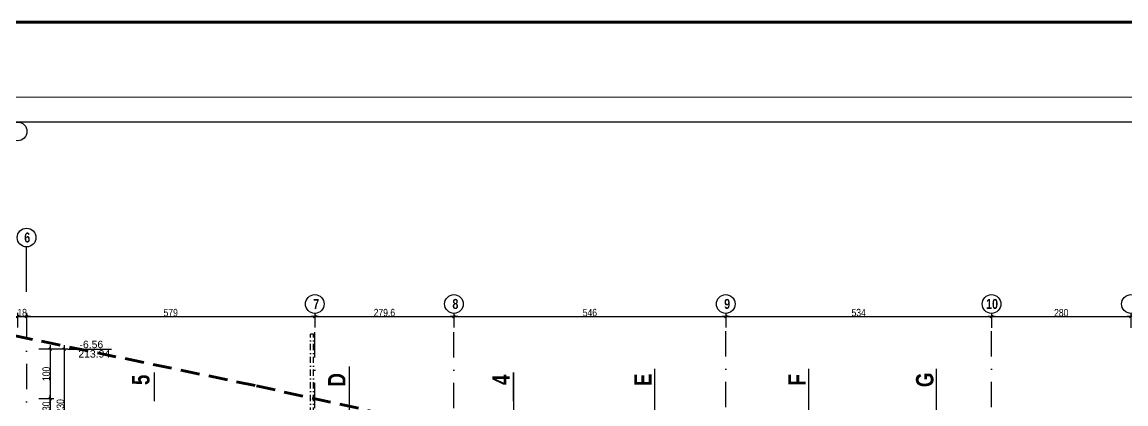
# Model space of a CAD drawing. Header units: millimetres. Extents: x -26249 to 60250, y -21218 to 23336.
# Drawn here: x 15202 to 17420, y 2352 to 3119 of the extents above; entities that cross this region are included whole.
import ezdxf
from ezdxf.enums import TextEntityAlignment as Align

# ---------------------------------------------------------------- set-up
doc = ezdxf.new("R2010")
doc.units = ezdxf.units.MM
doc.linetypes.add('CACHEX2', pattern=[19.05, 12.7, -6.35])
doc.linetypes.add('TIRETPTX2', pattern=[50.8, 25.4, -12.7, 0, -12.7])
for name, color, linetype in [('01_cote_gen', 4, 'Continuous'), ('01_linteaux', 2, 'Continuous'), ('01_poch_BN', 9, 'Continuous'), ('01_texte', 230, 'Continuous'), ('AA_COTES', 2, 'Continuous')]:
    doc.layers.add(name, color=color, linetype=linetype)
doc.layers.add('01_murs_coup', color=5, linetype='Continuous', lineweight=60)
doc.styles.add('impact', font='impact.ttf')
doc.styles.add('MATTE_TXT', font='arial.ttf')
doc.styles.add('STYLE2', font='ARIALN.TTF')
doc.dimstyles.new('JB50', dxfattribs={"dimscale": 0.1, "dimtxt": 150, "dimasz": 15, "dimexe": 0.1, "dimexo": 0.1, "dimgap": 0.09, "dimtad": 1, "dimdec": 1, "dimdsep": 46, "dimtxsty": 'STYLE2', "dimblk1": 'BOND_G', "dimblk2": 'BOND_D', "dimsah": 1, "dimcen": 1.5, "dimdle": 0.01, "dimse1": 1, "dimse2": 1, "dimclrd": 4, "dimclre": 2, "dimclrt": 6, "dimazin": 2, "dimtfac": 2.333333, "dimtdec": 1, "dimtix": 1, "dimtmove": 2, "dimatfit": 3, "dimldrblk": 'BOND_G', "dimfxl": 1, "dimtolj": 1, "dimtzin": 0, "dimarcsym": 0})

# ---------------------------------------------------------------- blocks, each defined once
blk = doc.blocks.new('BOND_G')
at = {"layer": 'AA_COTES', "color": 0}
for p, q in [((0, -5), (0, 15)), ((5, 0), (-5, 0)), ((1.8, 1.8), (-1.8, -1.8))]:
    blk.add_line(p, q, dxfattribs=at)
blk = doc.blocks.new('BOND_D')
at = {"layer": 'AA_COTES', "color": 0}
for p, q in [((5, 0), (-5, 0)), ((-1.8, -1.8), (1.8, 1.8)), ((0, 5), (0, -15))]:
    blk.add_line(p, q, dxfattribs=at)
blk = doc.blocks.new('*D557')
at = {"layer": '01_cote_gen', "color": 4, "lineweight": -2, "transparency": 16777216}
blk.add_line((15194.6, 2527.7), (15209.6, 2527.7), dxfattribs=at)
at = {"layer": 'Defpoints', "color": 0, "transparency": 16777216}
for p in [(15193.1, 2527.9), (15211.1, 2527.9), (15211.1, 2527.7)]:
    blk.add_point(p, dxfattribs=at)
at = {"layer": '01_cote_gen', "color": 4, "lineweight": -2, "transparency": 16777216, "xscale": 1.5, "yscale": 1.5, "zscale": 1.5, "rotation": 180}
blk.add_blockref('BOND_G', (15193.1, 2527.7), dxfattribs=at)
at = {"layer": '01_cote_gen', "color": 4, "lineweight": -2, "transparency": 16777216, "xscale": 1.5, "yscale": 1.5, "zscale": 1.5}
blk.add_blockref('BOND_D', (15211.1, 2527.7), dxfattribs=at)
at = {"layer": '01_cote_gen', "color": 6, "transparency": 16777216, "insert": (15202.1, 2535.3), "char_height": 15, "attachment_point": 5, "style": 'STYLE2'}
blk.add_mtext('\\A1;18', dxfattribs=at)
blk = doc.blocks.new('*D558')
at = {"layer": '01_cote_gen', "color": 4, "lineweight": -2, "transparency": 16777216}
blk.add_line((15212.6, 2527.7), (15788.6, 2527.7), dxfattribs=at)
at = {"layer": 'Defpoints', "color": 0, "transparency": 16777216}
for p in [(15211.1, 2527.9), (15790.1, 2527.7), (15790.1, 2506.9)]:
    blk.add_point(p, dxfattribs=at)
at = {"layer": '01_cote_gen', "color": 4, "lineweight": -2, "transparency": 16777216, "xscale": 1.5, "yscale": 1.5, "zscale": 1.5, "rotation": 180}
blk.add_blockref('BOND_G', (15211.1, 2527.7), dxfattribs=at)
at = {"layer": '01_cote_gen', "color": 4, "lineweight": -2, "transparency": 16777216, "xscale": 1.5, "yscale": 1.5, "zscale": 1.5}
blk.add_blockref('BOND_D', (15790.1, 2527.7), dxfattribs=at)
at = {"layer": '01_cote_gen', "color": 6, "transparency": 16777216, "insert": (15500.6, 2535.3), "char_height": 15, "attachment_point": 5, "style": 'STYLE2'}
blk.add_mtext('\\A1;579', dxfattribs=at)
blk = doc.blocks.new('*D559')
at = {"layer": '01_cote_gen', "color": 4, "lineweight": -2, "transparency": 16777216}
blk.add_line((15791.6, 2527.7), (16068.2, 2527.7), dxfattribs=at)
at = {"layer": 'Defpoints', "color": 0, "transparency": 16777216}
for p in [(16069.7, 2527.7), (15790.1, 2504.4), (16069.7, 2497.4)]:
    blk.add_point(p, dxfattribs=at)
at = {"layer": '01_cote_gen', "color": 4, "lineweight": -2, "transparency": 16777216, "xscale": 1.5, "yscale": 1.5, "zscale": 1.5, "rotation": 180}
blk.add_blockref('BOND_G', (15790.1, 2527.7), dxfattribs=at)
at = {"layer": '01_cote_gen', "color": 4, "lineweight": -2, "transparency": 16777216, "xscale": 1.5, "yscale": 1.5, "zscale": 1.5}
blk.add_blockref('BOND_D', (16069.7, 2527.7), dxfattribs=at)
at = {"layer": '01_cote_gen', "color": 6, "transparency": 16777216, "insert": (15929.9, 2535.3), "char_height": 15, "attachment_point": 5, "style": 'STYLE2'}
blk.add_mtext('\\A1;279.6', dxfattribs=at)
blk = doc.blocks.new('*D560')
at = {"layer": '01_cote_gen', "color": 4, "lineweight": -2, "transparency": 16777216}
blk.add_line((16071.2, 2527.7), (16614.2, 2527.7), dxfattribs=at)
at = {"layer": 'Defpoints', "color": 0, "transparency": 16777216}
for p in [(16615.7, 2527.7), (16069.7, 2497.6), (16615.7, 2505.7)]:
    blk.add_point(p, dxfattribs=at)
at = {"layer": '01_cote_gen', "color": 4, "lineweight": -2, "transparency": 16777216, "xscale": 1.5, "yscale": 1.5, "zscale": 1.5, "rotation": 180}
blk.add_blockref('BOND_G', (16069.7, 2527.7), dxfattribs=at)
at = {"layer": '01_cote_gen', "color": 4, "lineweight": -2, "transparency": 16777216, "xscale": 1.5, "yscale": 1.5, "zscale": 1.5}
blk.add_blockref('BOND_D', (16615.7, 2527.7), dxfattribs=at)
at = {"layer": '01_cote_gen', "color": 6, "transparency": 16777216, "insert": (16342.7, 2535.3), "char_height": 15, "attachment_point": 5, "style": 'STYLE2'}
blk.add_mtext('\\A1;546', dxfattribs=at)
blk = doc.blocks.new('*D561')
at = {"layer": '01_cote_gen', "color": 4, "lineweight": -2, "transparency": 16777216}
blk.add_line((16617.2, 2527.7), (17148.2, 2527.7), dxfattribs=at)
at = {"layer": 'Defpoints', "color": 0, "transparency": 16777216}
for p in [(17149.7, 2527.7), (17149.7, 2527.7), (16615.7, 2463.8)]:
    blk.add_point(p, dxfattribs=at)
at = {"layer": '01_cote_gen', "color": 4, "lineweight": -2, "transparency": 16777216, "xscale": 1.5, "yscale": 1.5, "zscale": 1.5, "rotation": 180}
blk.add_blockref('BOND_G', (16615.7, 2527.7), dxfattribs=at)
at = {"layer": '01_cote_gen', "color": 4, "lineweight": -2, "transparency": 16777216, "xscale": 1.5, "yscale": 1.5, "zscale": 1.5}
blk.add_blockref('BOND_D', (17149.7, 2527.7), dxfattribs=at)
at = {"layer": '01_cote_gen', "color": 6, "transparency": 16777216, "insert": (16882.7, 2535.3), "char_height": 15, "attachment_point": 5, "style": 'STYLE2'}
blk.add_mtext('\\A1;534', dxfattribs=at)
blk = doc.blocks.new('*D562')
at = {"layer": '01_cote_gen', "color": 4, "lineweight": -2, "transparency": 16777216}
blk.add_line((17151.2, 2527.5), (17428.2, 2527.5), dxfattribs=at)
at = {"layer": 'Defpoints', "color": 0, "transparency": 16777216}
for p in [(17149.7, 2527.5), (17429.7, 2527.5), (17429.7, 2527.5)]:
    blk.add_point(p, dxfattribs=at)
at = {"layer": '01_cote_gen', "color": 4, "lineweight": -2, "transparency": 16777216, "xscale": 1.5, "yscale": 1.5, "zscale": 1.5, "rotation": 180}
blk.add_blockref('BOND_G', (17149.7, 2527.5), dxfattribs=at)
at = {"layer": '01_cote_gen', "color": 4, "lineweight": -2, "transparency": 16777216, "xscale": 1.5, "yscale": 1.5, "zscale": 1.5}
blk.add_blockref('BOND_D', (17429.7, 2527.5), dxfattribs=at)
at = {"layer": '01_cote_gen', "color": 6, "transparency": 16777216, "insert": (17289.7, 2535.1), "char_height": 15, "attachment_point": 5, "style": 'STYLE2'}
blk.add_mtext('\\A1;280', dxfattribs=at)
blk = doc.blocks.new('*D1122')
at = {"layer": '01_cote_gen', "color": 4, "lineweight": -2, "transparency": 16777216}
blk.add_line((15286.7, 2460.7), (15286.7, 2233.7), dxfattribs=at)
at = {"layer": 'Defpoints', "color": 0, "transparency": 16777216}
for p in [(15205.1, 2462.2), (15272.6, 2232.2), (15286.7, 2232.2)]:
    blk.add_point(p, dxfattribs=at)
at = {"layer": '01_cote_gen', "color": 4, "lineweight": -2, "transparency": 16777216, "xscale": 1.5, "yscale": 1.5, "zscale": 1.5}
for name, p, rotation in [('BOND_G', (15286.7, 2462.2), 90), ('BOND_D', (15286.7, 2232.2), 270)]:
    blk.add_blockref(name, p, dxfattribs=dict(at, rotation=rotation))
at = {"layer": '01_cote_gen', "color": 6, "transparency": 16777216, "insert": (15279, 2347.2), "char_height": 15, "attachment_point": 5, "rotation": 90, "style": 'STYLE2'}
blk.add_mtext('\\A1;230', dxfattribs=at)
blk = doc.blocks.new('*D1123')
at = {"layer": '01_cote_gen', "color": 4, "lineweight": -2, "transparency": 16777216}
blk.add_line((15258.3, 2460.7), (15258.3, 2363.7), dxfattribs=at)
at = {"layer": 'Defpoints', "color": 0, "transparency": 16777216}
for p in [(15205.1, 2462.2), (15145.1, 2362.2), (15258.3, 2362.2)]:
    blk.add_point(p, dxfattribs=at)
at = {"layer": '01_cote_gen', "color": 4, "lineweight": -2, "transparency": 16777216, "xscale": 1.5, "yscale": 1.5, "zscale": 1.5}
for name, p, rotation in [('BOND_G', (15258.3, 2462.2), 90), ('BOND_D', (15258.3, 2362.2), 270)]:
    blk.add_blockref(name, p, dxfattribs=dict(at, rotation=rotation))
at = {"layer": '01_cote_gen', "color": 6, "transparency": 16777216, "insert": (15250.6, 2412.2), "char_height": 15, "attachment_point": 5, "rotation": 90, "style": 'STYLE2'}
blk.add_mtext('\\A1;100', dxfattribs=at)
blk = doc.blocks.new('*D1124')
at = {"layer": '01_cote_gen', "color": 4, "lineweight": -2, "transparency": 16777216}
blk.add_line((15258.3, 2360.7), (15258.3, 2333.7), dxfattribs=at)
at = {"layer": 'Defpoints', "color": 0, "transparency": 16777216}
for p in [(15148.2, 2362.2), (15148.2, 2332.2), (15258.3, 2332.2)]:
    blk.add_point(p, dxfattribs=at)
at = {"layer": '01_cote_gen', "color": 4, "lineweight": -2, "transparency": 16777216, "xscale": 1.5, "yscale": 1.5, "zscale": 1.5}
for name, p, rotation in [('BOND_G', (15258.3, 2362.2), 90), ('BOND_D', (15258.3, 2332.2), 270)]:
    blk.add_blockref(name, p, dxfattribs=dict(at, rotation=rotation))
at = {"layer": '01_cote_gen', "color": 6, "transparency": 16777216, "insert": (15250.6, 2347.2), "char_height": 15, "attachment_point": 5, "rotation": 90, "style": 'STYLE2'}
blk.add_mtext('\\A1;30', dxfattribs=at)

msp = doc.modelspace()

# ---------------------------------------------------------------- linework, layer by layer
at = {"layer": '01_linteaux'}
msp.add_line((15211.055, 2577.276), (15211.055, 2667.37), dxfattribs=at)
at = {"layer": '01_linteaux', "linetype": 'TIRETPTX2', "ltscale": 2}
for p, q in [((15790.055, 4.299), (15790.055, 2533.912)), ((16069.651, 4.299), (16069.651, 2533.912)), ((16615.651, 6.331), (16615.651, 2533.912)), ((17149.651, 6.331), (17149.651, 2533.912))]:
    msp.add_line(p, q, dxfattribs=at)
at = {"layer": '01_linteaux', "linetype": 'TIRETPTX2', "ltscale": 0.5}
for p, q in [((15787.367, 2492.167), (15781.367, 2492.167)), ((15781.367, 2332.167), (15781.367, 2492.167)), ((15787.367, 2332.167), (15787.367, 2492.167))]:
    msp.add_line(p, q, dxfattribs=at)
at = {"layer": '01_linteaux', "linetype": 'TIRETPTX2', "ltscale": 2}
msp.add_lwpolyline([(15211.055, 2533.912), (15211.055, -1101.776), (15248.508, -1136.145)], dxfattribs=at)
at = {"layer": '01_murs_coup'}
msp.add_line((11806.374, 3119.168), (25820.169, 3119.168), dxfattribs=at)
at = {"layer": '01_murs_coup', "linetype": 'Continuous', "lineweight": 5}
msp.add_line((22206.96, 2968.323), (12434.992, 2968.323), dxfattribs=at)
at = {"layer": '01_murs_coup', "linetype": 'CACHEX2', "ltscale": 3}
msp.add_lwpolyline([(13488.026, 2849.444), (13898.276, 2756.168), (15673.022, 2388.168), (16272.362, 2256.168), (17563.166, 1971.168), (17904.593, 1908.168), (19739.166, 1644.168), (20425.516, 1537.168), (21080.455, 1438.298)], dxfattribs=at)
at = {"layer": '01_poch_BN'}
for p, q in [((15859.362, 2426.787), (15859.362, 1113.642)), ((16472.583, 2422.131), (16472.583, 1126.465)), ((16782.09, 2422.131), (16782.09, 1126.465)), ((17038.676, 2422.131), (17038.676, 1126.465)), ((16189.363, 2356.889), (16189.363, 1113.642))]:
    msp.add_line(p, q, dxfattribs=at)
at = {"layer": '01_texte'}
for p, q in [((22156.96, 2918.323), (12484.992, 2918.323)), ((15294.197, 2462.167), (15381.638, 2462.167))]:
    msp.add_line(p, q, dxfattribs=at)
at = {"layer": '01_texte', "const_width": 3}
for points in [[(15467.793, 2415.39), (15467.793, 2356.889)], [(16189.363, 2415.39), (16189.363, 2356.889)]]:
    msp.add_lwpolyline(points, dxfattribs=at)
at = {"layer": '01_texte'}
for centre in [(15193.055, 2899.517), (15211.055, 2686.175), (15790.055, 2552.717), (16069.651, 2552.717), (16615.651, 2552.717), (17149.651, 2552.717), (17429.651, 2552.717)]:
    msp.add_circle(centre, 18.806, dxfattribs=at)

# ---------------------------------------------------------------- texts
at = {"layer": '01_texte', "style": 'MATTE_TXT'}
for s, p in [('-6.56', (15317.3, 2463.941)), ('213.94', (15314.987, 2445.036))]:
    msp.add_text(s, height=15, dxfattribs=at).set_placement(p)
at = {"layer": '01_texte', "style": 'impact'}
for s, p in [('5', (15468.543, 2400.309)), ('D', (15862.215, 2400.309)), ('4', (16192.215, 2400.309)), ('E', (16477.277, 2400.309)), ('F', (16786.784, 2400.309)), ('G', (17043.371, 2400.309))]:
    msp.add_text(s, height=35, rotation=90, dxfattribs=at).set_placement(p, align=Align.BOTTOM_CENTER)
at = {"layer": '01_texte', "char_height": 20, "attachment_point": 1, "line_spacing_factor": 0.895453, "style": 'impact'}
for s, insert in [('6', (15206.399, 2696.282)), ('7', (15786.953, 2562.824)), ('8', (16066.55, 2562.824)), ('9', (16612.55, 2562.824)), ('10', (17138.763, 2562.824))]:
    msp.add_mtext(s, dxfattribs=dict(at, insert=insert))

# ---------------------------------------------------------------- dimensions: what is measured, and where the dimension line sits
at = {"layer": '01_cote_gen'}
for base, p1, p2, picture, middle in [((15211.055, 2527.677), (15193.055, 2527.907), (15211.055, 2527.907), '*D557', (15202.055, 2535.344)), ((15790.055, 2527.677), (15211.055, 2527.907), (15790.055, 2506.871), '*D558', (15500.555, 2535.344)), ((16069.651, 2527.677), (15790.055, 2504.38), (16069.651, 2497.436), '*D559', (15929.853, 2535.344)), ((16615.651, 2527.677), (16069.651, 2497.573), (16615.651, 2505.674), '*D560', (16342.651, 2535.344)), ((17149.651, 2527.677), (16615.651, 2463.813), (17149.651, 2527.677), '*D561', (16882.651, 2535.344)), ((17429.651, 2527.47), (17149.651, 2527.47), (17429.651, 2527.47), '*D562', (17289.651, 2535.137))]:
    dim = msp.add_linear_dim(base=base, p1=p1, p2=p2, dimstyle='JB50', dxfattribs=at)
    dim.commit()
    dim.dimension.update_dxf_attribs({"geometry": picture, "text_midpoint": middle})
for base, p1, p2, picture, middle in [((15258.255, 2362.167), (15205.055, 2462.167), (15145.14, 2362.167), '*D1123', (15250.587, 2412.167)), ((15286.697, 2232.167), (15205.055, 2462.167), (15272.558, 2232.167), '*D1122', (15279.03, 2347.167)), ((15258.255, 2332.167), (15148.17, 2362.167), (15148.17, 2332.167), '*D1124', (15250.587, 2347.167))]:
    dim = msp.add_linear_dim(base=base, p1=p1, p2=p2, angle=90, dimstyle='JB50', dxfattribs=at)
    dim.commit()
    dim.dimension.update_dxf_attribs({"geometry": picture, "text_midpoint": middle})

doc.saveas('drawing.dxf')
